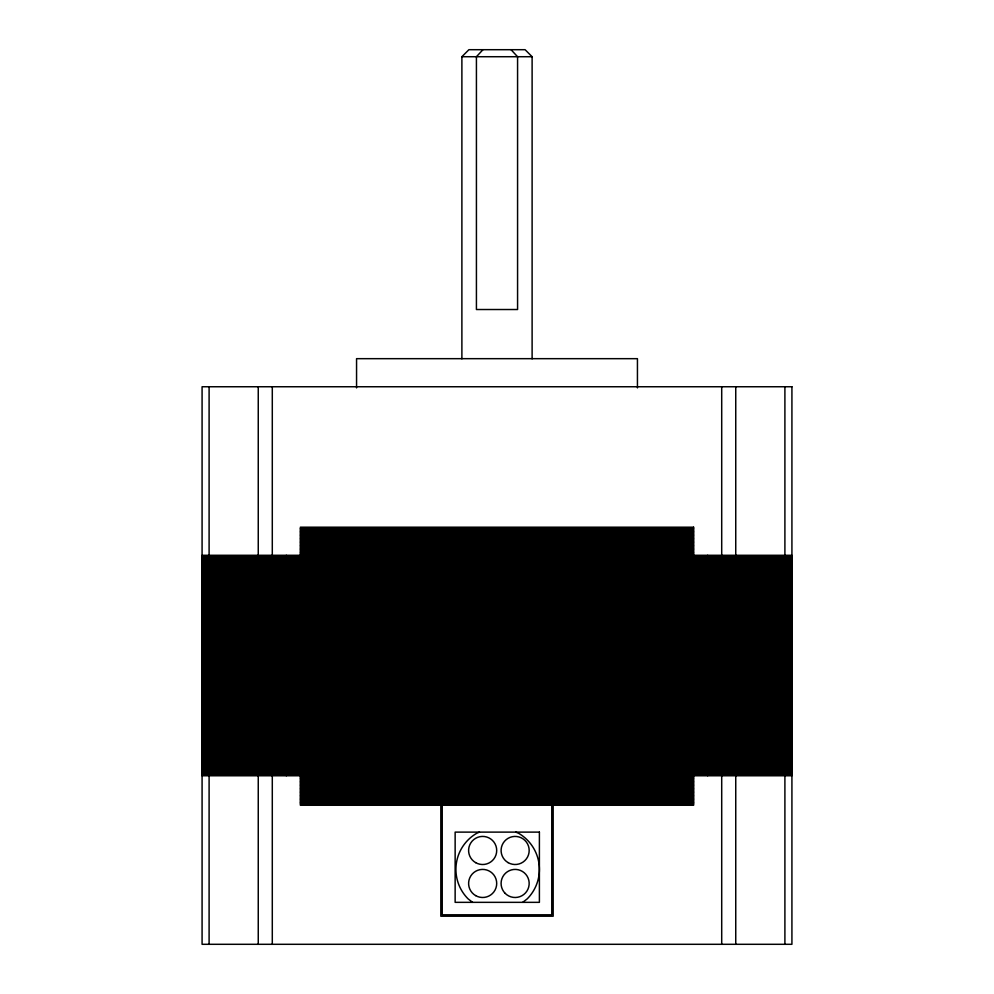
<?xml version="1.0" encoding="UTF-8"?>
<svg xmlns="http://www.w3.org/2000/svg" width="994" height="994" viewBox="0 0 994 994"><rect width="100%" height="100%" fill="white"/><g stroke="black" fill="none" stroke-linecap="round" stroke-linejoin="round"><path stroke-width="1.49" d="M482.96 49.7L476.424 56.72L476.424 309.519L517.576 309.519L517.576 56.72L511.04 49.7M461.887 358.859L461.887 56.72L468.907 49.7L525.093 49.7L532.113 56.72L532.113 358.859M522.707 902.341L527.168 898.911A41.748 41.748 0 0 0 518.52 833.245L515.824 832.115M479.481 832.115L476.785 833.245A41.748 41.748 0 0 0 468.137 898.911L472.597 902.341M461.887 56.72L532.113 56.72M300.387 528.597L693.613 528.597M300.387 530.001L693.613 530.001M300.387 531.405L693.613 531.405M300.387 532.809L693.613 532.809M300.387 534.213L693.613 534.213M300.387 535.617L693.613 535.617M300.387 537.021L693.613 537.021M300.387 538.425L693.613 538.425M300.387 539.829L693.613 539.829M300.387 541.233L693.613 541.233M300.387 542.637L693.613 542.637M300.387 544.041L693.613 544.041M300.387 545.457L693.613 545.457M300.387 546.862L693.613 546.862M300.387 548.266L693.613 548.266M300.387 549.67L693.613 549.67M300.387 551.074L693.613 551.074M300.387 552.478L693.613 552.478M300.387 553.882L693.613 553.882M202.08 555.286L791.92 555.286M202.08 556.69L791.92 556.69M202.08 558.094L791.92 558.094M202.08 559.498L791.92 559.498M202.08 560.902L791.92 560.902M202.08 562.306L791.92 562.306M202.08 563.71L791.92 563.71M202.08 565.114L791.92 565.114M202.08 566.518L791.92 566.518M202.08 567.922L791.92 567.922M202.08 569.326L791.92 569.326M202.08 570.73L791.92 570.73M202.08 572.134L791.92 572.134M202.08 573.538L791.92 573.538M202.08 574.942L791.92 574.942M202.08 576.346L791.92 576.346M202.08 577.75L791.92 577.75M202.08 579.154L791.92 579.154M202.08 580.558L791.92 580.558M202.08 581.962L791.92 581.962M202.08 583.366L791.92 583.366M202.08 584.77L791.92 584.77M202.08 586.174L791.92 586.174M202.08 587.578L791.92 587.578M202.08 588.982L791.92 588.982M202.08 590.386L791.92 590.386M202.08 591.803L791.92 591.803M202.08 593.207L791.92 593.207M202.08 594.611L791.92 594.611M202.08 596.015L791.92 596.015M202.08 597.419L791.92 597.419M202.08 598.823L791.92 598.823M202.08 600.227L791.92 600.227M202.08 601.631L791.92 601.631M202.08 603.035L791.92 603.035M202.08 604.439L791.92 604.439M202.08 605.843L791.92 605.843M202.08 607.247L791.92 607.247M202.08 608.651L791.92 608.651M202.08 610.055L791.92 610.055M202.08 611.459L791.92 611.459M202.08 612.863L791.92 612.863M202.08 614.267L791.92 614.267M202.08 615.671L791.92 615.671M202.08 617.075L791.92 617.075M202.08 618.479L791.92 618.479M202.08 619.883L791.92 619.883M202.08 621.287L791.92 621.287M202.08 622.691L791.92 622.691M202.08 624.095L791.92 624.095M202.08 625.499L791.92 625.499M202.08 626.903L791.92 626.903M202.08 628.307L791.92 628.307M202.08 629.711L791.92 629.711M202.08 631.115L791.92 631.115M202.08 632.519L791.92 632.519M202.08 633.923L791.92 633.923M202.08 635.328L791.92 635.328M202.08 636.732L791.92 636.732M202.08 638.136L791.92 638.136M202.08 639.552L791.92 639.552M202.08 640.956L791.92 640.956M202.08 642.36L791.92 642.36M202.08 643.764L791.92 643.764M202.08 645.168L791.92 645.168M202.08 646.572L791.92 646.572M202.08 647.976L791.92 647.976M202.08 649.38L791.92 649.38M202.08 650.784L791.92 650.784M202.08 652.188L791.92 652.188M202.08 653.592L791.92 653.592M202.08 654.996L791.92 654.996M202.08 656.4L791.92 656.4M202.08 657.804L791.92 657.804M202.08 659.208L791.92 659.208M202.08 660.612L791.92 660.612M202.08 662.016L791.92 662.016M202.08 663.42L791.92 663.42M202.08 664.824L791.92 664.824M202.08 666.229L791.92 666.229M202.08 667.633L791.92 667.633M202.08 669.037L791.92 669.037M202.08 670.441L791.92 670.441M202.08 671.845L791.92 671.845M202.08 673.249L791.92 673.249M202.08 674.653L791.92 674.653M202.08 676.057L791.92 676.057M202.08 677.461L791.92 677.461M202.08 678.865L791.92 678.865M202.08 680.269L791.92 680.269M202.08 681.673L791.92 681.673M202.08 683.077L791.92 683.077M202.08 684.481L791.92 684.481M202.08 685.897L791.92 685.897M202.08 687.301L791.92 687.301M202.08 688.705L791.92 688.705M202.08 690.109L791.92 690.109M202.08 691.513L791.92 691.513M202.08 692.917L791.92 692.917M202.08 694.321L791.92 694.321M202.08 695.725L791.92 695.725M202.08 697.129L791.92 697.129M202.08 698.534L791.92 698.534M202.08 699.938L791.92 699.938M202.08 701.342L791.92 701.342M202.08 702.746L791.92 702.746M202.08 704.15L791.92 704.15M202.08 705.554L791.92 705.554M202.08 706.958L791.92 706.958M202.08 708.362L791.92 708.362M202.08 709.766L791.92 709.766M202.08 711.17L791.92 711.17M202.08 712.574L791.92 712.574M202.08 713.978L791.92 713.978M202.08 715.382L791.92 715.382M202.08 716.786L791.92 716.786M202.08 718.19L791.92 718.19M202.08 719.594L791.92 719.594M202.08 720.998L791.92 720.998M202.08 722.402L791.92 722.402M202.08 723.806L791.92 723.806M202.08 725.21L791.92 725.21M202.08 726.614L791.92 726.614M202.08 728.018L791.92 728.018M202.08 729.422L791.92 729.422M202.08 730.826L791.92 730.826M202.08 732.23L791.92 732.23M202.08 733.647L791.92 733.647M202.08 735.051L791.92 735.051M202.08 736.455L791.92 736.455M202.08 737.859L791.92 737.859M202.08 739.263L791.92 739.263M202.08 740.667L791.92 740.667M202.08 742.071L791.92 742.071M202.08 743.475L791.92 743.475M202.08 744.879L791.92 744.879M202.08 746.283L791.92 746.283M202.08 747.687L791.92 747.687M202.08 749.091L791.92 749.091M202.08 750.495L791.92 750.495M202.08 751.899L791.92 751.899M202.08 753.303L791.92 753.303M202.08 754.707L791.92 754.707M202.08 756.111L791.92 756.111M202.08 757.515L791.92 757.515M202.08 758.919L791.92 758.919M202.08 760.323L791.92 760.323M202.08 761.727L791.92 761.727M202.08 763.131L791.92 763.131M202.08 764.535L791.92 764.535M202.08 765.939L791.92 765.939M202.08 767.343L791.92 767.343M202.08 768.747L791.92 768.747M202.08 770.151L791.92 770.151M202.08 771.555L791.92 771.555M202.08 772.959L791.92 772.959M202.08 774.363L791.92 774.363M202.08 775.767L791.92 775.767M300.387 777.171L693.613 777.171M300.387 778.575L693.613 778.575M300.387 779.992L693.613 779.992M300.387 781.396L693.613 781.396M300.387 782.8L693.613 782.8M300.387 784.204L693.613 784.204M300.387 785.608L693.613 785.608M300.387 787.012L693.613 787.012M300.387 788.416L693.613 788.416M300.387 789.82L693.613 789.82M300.387 791.224L693.613 791.224M300.387 792.628L693.613 792.628M300.387 794.032L693.613 794.032M300.387 795.436L693.613 795.436M300.387 796.84L693.613 796.84M300.387 798.244L693.613 798.244M300.387 799.648L693.613 799.648M300.387 801.052L693.613 801.052M300.387 802.456L693.613 802.456M300.387 803.86L693.613 803.86M784.9 386.753L784.9 944.3M735.746 386.753L735.746 555.286M735.746 775.767L735.746 944.3M721.706 386.753L721.706 555.286M721.706 775.767L721.706 944.3M707.653 555.286L707.653 775.767M637.44 387.896L637.44 358.672L356.56 358.672L356.56 387.896M553.173 803.86L553.173 916.207L440.827 916.207L440.827 803.86M551.769 805.264L551.769 914.803L442.231 914.803L442.231 805.264M286.347 555.286L286.347 775.767M272.294 386.753L272.294 555.286M272.294 775.767L272.294 944.3M258.254 386.753L258.254 555.286M258.254 775.767L258.254 944.3M209.1 386.753L209.1 944.3M791.92 386.753L202.08 386.753L202.08 944.3L791.92 944.3L791.92 386.753M693.613 527.193L300.387 527.193L300.387 805.264L693.613 805.264L693.613 527.193M539.394 832.115L455.14 832.115L455.14 902.341L539.394 902.341L539.394 832.115M475.629 862.63A14.04 14.04 0 0 0 496.702 850.466A14.04 14.04 0 0 0 475.629 838.302A14.04 14.04 0 0 0 475.629 862.63M508.12 862.63A14.04 14.04 0 0 0 529.181 850.466A14.04 14.04 0 0 0 508.12 838.302A14.04 14.04 0 0 0 508.12 862.63M505.2 893.382A14.04 14.04 0 0 0 528.696 887.083A14.04 14.04 0 0 0 511.5 869.887A14.04 14.04 0 0 0 505.2 893.382M475.629 895.606A14.04 14.04 0 0 0 496.702 883.455A14.04 14.04 0 0 0 475.629 871.291A14.04 14.04 0 0 0 475.629 895.606"/></g></svg>
